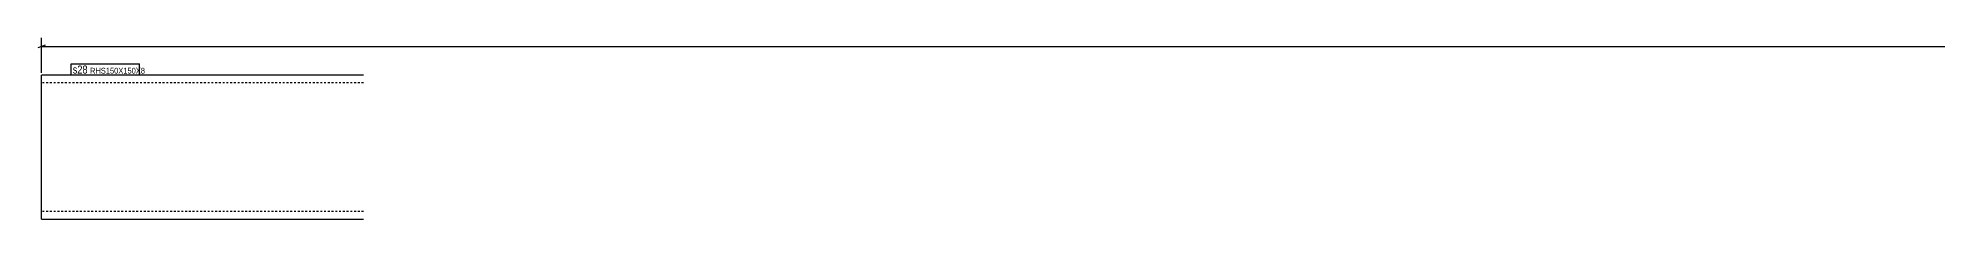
# Model space of a CAD drawing. Header units: millimetres. Extents: x 8 to 13909, y 5 to 267.
# Drawn here: x 8 to 1990, y 71 to 260 of the extents above; entities that cross this region are included whole.
import ezdxf

# ---------------------------------------------------------------- set-up
doc = ezdxf.new("R2010")
doc.units = ezdxf.units.MM
doc.linetypes.add('DXK_LINE_DOT2', pattern=[3.9198, 1.9599, -1.9599])
for name, color, linetype in [('MÅLSÆTNING', 7, 'Continuous'), ('STÅL', 7, 'Continuous'), ('TEKST', 7, 'Continuous')]:
    doc.layers.add(name, color=color, linetype=linetype)
doc.styles.add('Arial Narrow', font='ARIALN.TTF', dxfattribs={"height": 0.2})

msp = doc.modelspace()

# ---------------------------------------------------------------- linework, layer by layer
at = {"layer": 'MÅLSÆTNING', "color": 7, "linetype": 'Continuous'}
for p, q in [((11.3, 223.4), (11.3, 259.8)), ((15, 252.4), (7.5, 249.4)), ((11.3, 250.9), (3968.2, 250.9))]:
    msp.add_line(p, q, dxfattribs=at)
at = {"layer": 'STÅL', "color": 2, "linetype": 'Continuous'}
for p, q in [((347.3, 220.9), (11.3, 220.9)), ((11.3, 200.9), (11.3, 220.9)), ((11.3, 90.9), (11.3, 200.9)), ((11.3, 70.9), (11.3, 90.9)), ((11.3, 70.9), (347.3, 70.9))]:
    msp.add_line(p, q, dxfattribs=at)
at = {"layer": 'STÅL', "color": 7, "linetype": 'DXK_LINE_DOT2'}
for p, q in [((347.3, 212.9), (11.3, 212.9)), ((11.3, 79.8), (11.3, 90.9)), ((11.3, 78.9), (11.3, 79.8)), ((347.3, 78.9), (11.3, 78.9)), ((11.3, 72.4), (11.3, 78.9))]:
    msp.add_line(p, q, dxfattribs=at)

# ---------------------------------------------------------------- next in the draw order: wipeouts: each hides what was drawn before it
at = {"color": 0}
msp.add_wipeout([(59.2, 222.7), (59.2, 231.4), (43.8, 231.4), (43.8, 222.7)], dxfattribs=at).dxf.layer = 'TEKST'

# ---------------------------------------------------------------- next in the draw order: wipeouts: each hides what was drawn before it
msp.add_wipeout([(59.2, 222.7), (59.2, 231.4), (43.8, 231.4), (43.8, 222.7)], dxfattribs=at).dxf.layer = 'TEKST'

# ---------------------------------------------------------------- next in the draw order: linework, layer by layer
at = {"layer": 'TEKST', "color": 7, "linetype": 'Continuous'}
msp.add_line((42.3, 221.2), (42.3, 232.9), dxfattribs=at)

# ---------------------------------------------------------------- next in the draw order: wipeouts: each hides what was drawn before it
at = {"color": 0}
msp.add_wipeout([(112.1, 222.7), (112.1, 228.9), (61.8, 228.9), (61.8, 222.7)], dxfattribs=at).dxf.layer = 'TEKST'

# ---------------------------------------------------------------- next in the draw order: wipeouts: each hides what was drawn before it
msp.add_wipeout([(112.1, 222.7), (112.1, 228.9), (61.8, 228.9), (61.8, 222.7)], dxfattribs=at).dxf.layer = 'TEKST'

# ---------------------------------------------------------------- next in the draw order: linework, layer by layer
at = {"layer": 'TEKST', "color": 7, "linetype": 'Continuous'}
for p, q in [((42.3, 232.9), (113.6, 232.9)), ((42.3, 221.2), (113.6, 221.2)), ((113.6, 221.2), (113.6, 232.9))]:
    msp.add_line(p, q, dxfattribs=at)

# ---------------------------------------------------------------- next in the draw order: texts
at = {"layer": 'TEKST', "color": 3, "style": 'Arial Narrow'}
for s, height, p in [('s28', 8.35, (43.8, 222.7)), ('RHS150X150X8', 5.965, (61.8, 222.7))]:
    msp.add_text(s, height=height, dxfattribs=at).set_placement(p)

doc.saveas('drawing.dxf')
